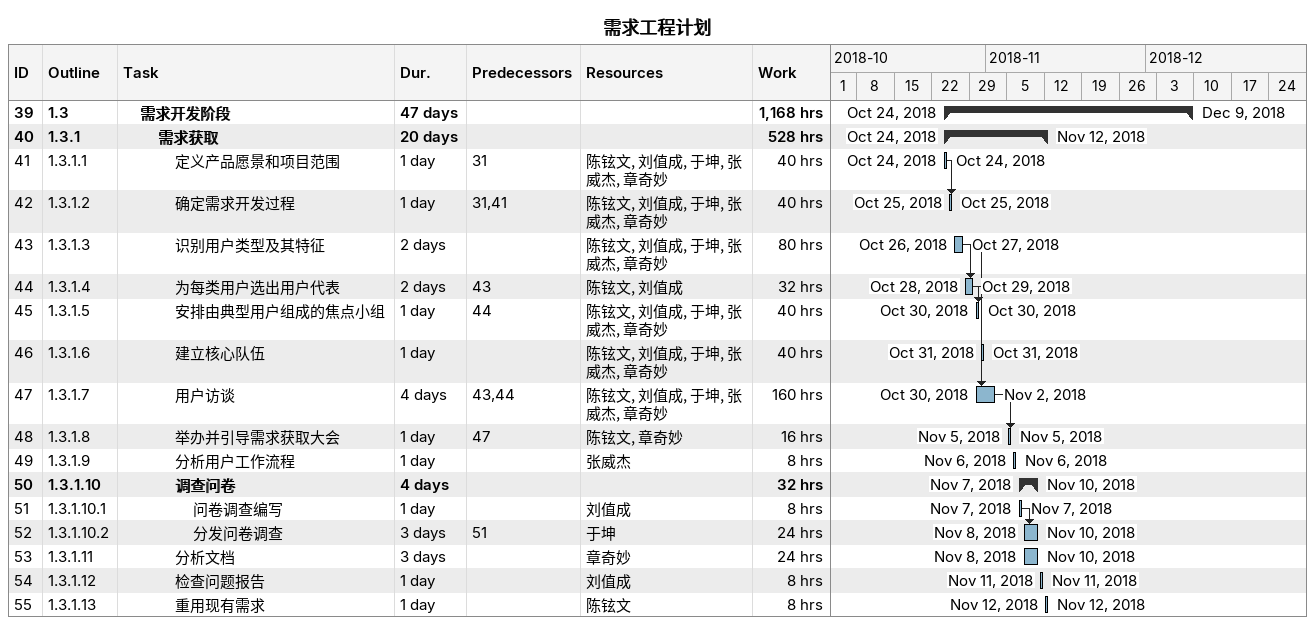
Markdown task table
需求工程计划

| ID | WBS | Task | Duration | Start | Finish | Predecessors | Resources | Work (h) |
|---|---|---|---|---|---|---|---|---|
| 39 | 1.3 | **需求开发阶段** | 47d | 2018-10-24 | 2018-12-09 |  |  | 1168 |
| 40 | 1.3.1 | **需求获取** | 20d | 2018-10-24 | 2018-11-12 |  |  | 528 |
| 41 | 1.3.1.1 | 定义产品愿景和项目范围 | 1d | 2018-10-24 | 2018-10-24 | 31 | 陈铉文, 刘值成, 于坤, 张威杰, 章奇妙 | 40 |
| 42 | 1.3.1.2 | 确定需求开发过程 | 1d | 2018-10-25 | 2018-10-25 | 31, 41 | 陈铉文, 刘值成, 于坤, 张威杰, 章奇妙 | 40 |
| 43 | 1.3.1.3 | 识别用户类型及其特征 | 2d | 2018-10-26 | 2018-10-27 |  | 陈铉文, 刘值成, 于坤, 张威杰, 章奇妙 | 80 |
| 44 | 1.3.1.4 | 为每类用户选出用户代表 | 2d | 2018-10-28 | 2018-10-29 | 43 | 陈铉文, 刘值成 | 32 |
| 45 | 1.3.1.5 | 安排由典型用户组成的焦点小组 | 1d | 2018-10-30 | 2018-10-30 | 44 | 陈铉文, 刘值成, 于坤, 张威杰, 章奇妙 | 40 |
| 46 | 1.3.1.6 | 建立核心队伍 | 1d | 2018-10-31 | 2018-10-31 |  | 陈铉文, 刘值成, 于坤, 张威杰, 章奇妙 | 40 |
| 47 | 1.3.1.7 | 用户访谈 | 4d | 2018-10-30 | 2018-11-02 | 43, 44 | 陈铉文, 刘值成, 于坤, 张威杰, 章奇妙 | 160 |
| 48 | 1.3.1.8 | 举办并引导需求获取大会 | 1d | 2018-11-05 | 2018-11-05 | 47 | 陈铉文, 章奇妙 | 16 |
| 49 | 1.3.1.9 | 分析用户工作流程 | 1d | 2018-11-06 | 2018-11-06 |  | 张威杰 | 8 |
| 50 | 1.3.1.10 | **调查问卷** | 4d | 2018-11-07 | 2018-11-10 |  |  | 32 |
| 51 | 1.3.1.10.1 | 问卷调查编写 | 1d | 2018-11-07 | 2018-11-07 |  | 刘值成 | 8 |
| 52 | 1.3.1.10.2 | 分发问卷调查 | 3d | 2018-11-08 | 2018-11-10 | 51 | 于坤 | 24 |
| 53 | 1.3.1.11 | 分析文档 | 3d | 2018-11-08 | 2018-11-10 |  | 章奇妙 | 24 |
| 54 | 1.3.1.12 | 检查问题报告 | 1d | 2018-11-11 | 2018-11-11 |  | 刘值成 | 8 |
| 55 | 1.3.1.13 | 重用现有需求 | 1d | 2018-11-12 | 2018-11-12 |  | 陈铉文 | 8 |
